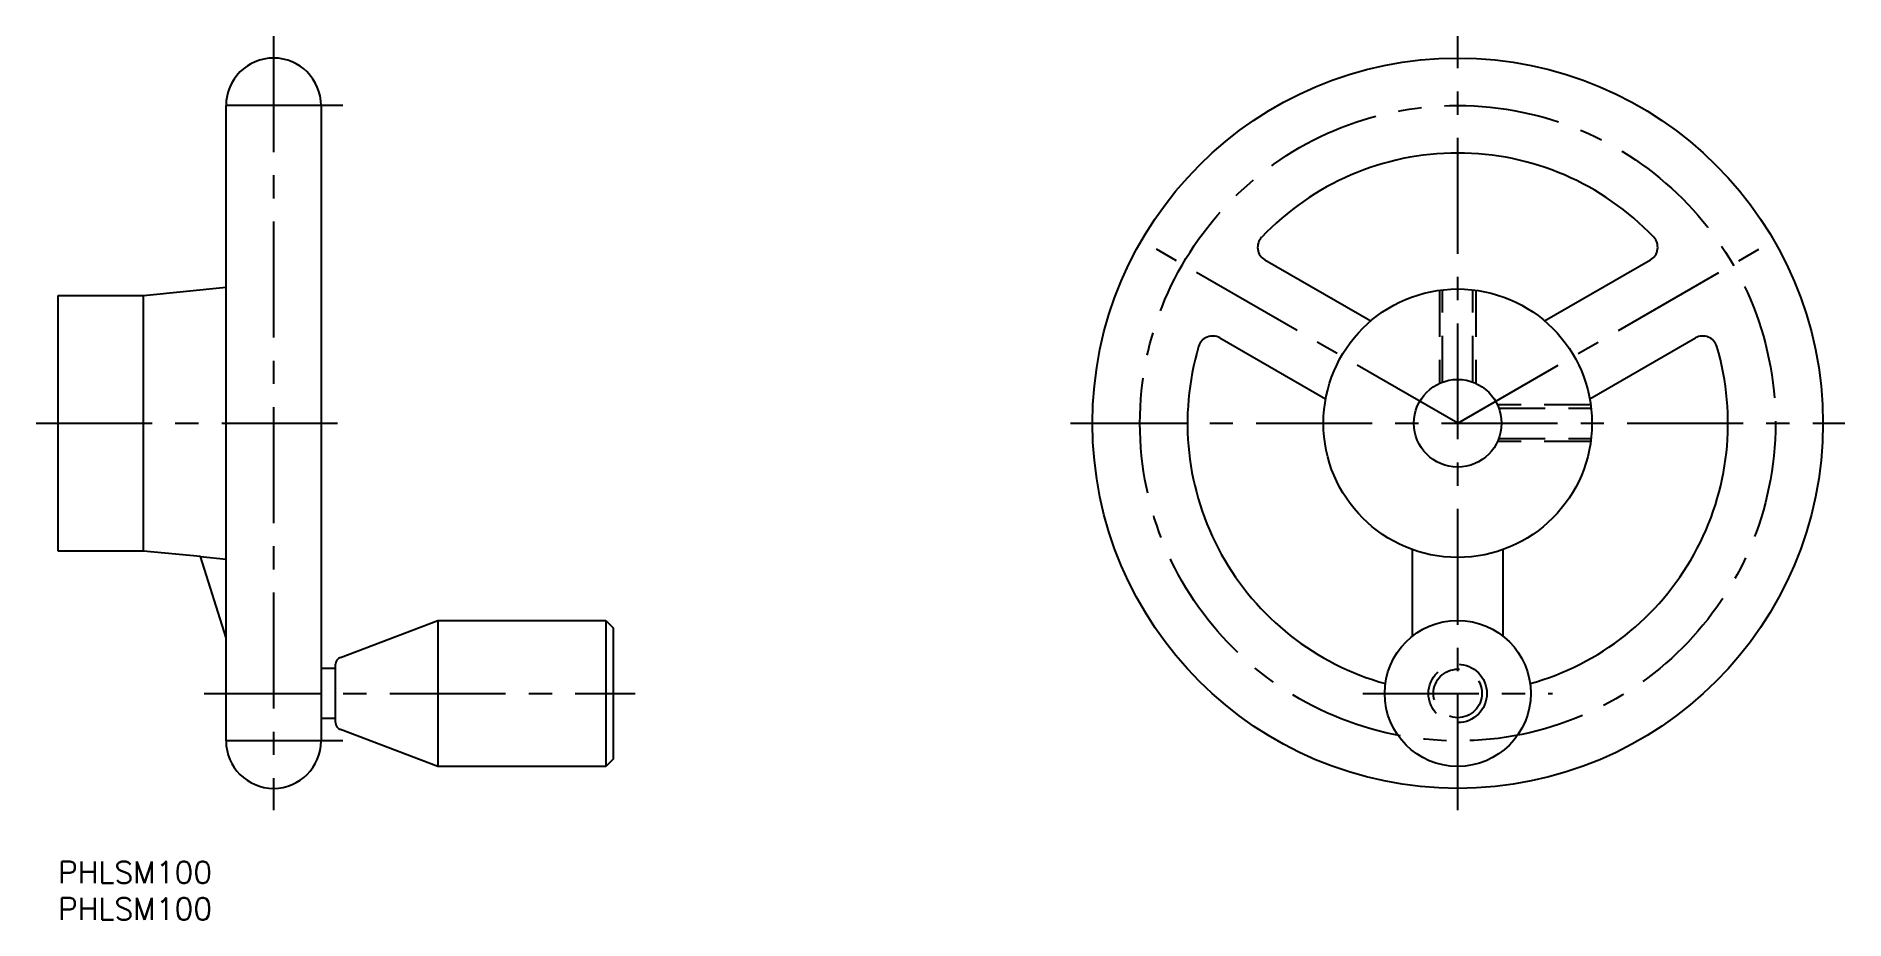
# Model space of a CAD drawing. Extents: x -3 to 245, y -8 to 113.
import ezdxf

# ---------------------------------------------------------------- set-up
doc = ezdxf.new("R2010")
doc.units = 0
doc.header["$LTSCALE"] = 0.5
doc.linetypes.add('CENTER', pattern=[50.8, 31.75, -6.35, 6.35, -6.35])
doc.linetypes.add('DASHED', pattern=[19.05, 12.7, -6.35])
for name, color, linetype in [('MSM_CENTER', 1, 'CENTER'), ('MSM_CONTINUOUS', 7, 'CONTINUOUS'), ('MSM_DASHED', 4, 'DASHED'), ('MSM_PART_NUMBER', 7, 'CONTINUOUS')]:
    doc.layers.add(name, color=color, linetype=linetype)
doc.styles.get("Standard").update_dxf_attribs({"font": 'txt.shx', "height": 3, "bigfont": 'bigfont.shx'})

# ---------------------------------------------------------------- blocks, each defined once
blk = doc.blocks.new('*U2')
at = {"layer": 'MSM_PART_NUMBER'}
blk.add_text('PHLSM100', height=3, dxfattribs=at).set_placement((0, -3))
blk = doc.blocks.new('*U3')
at = {"layer": 'MSM_PART_NUMBER'}
blk.add_text('PHLSM100', height=3, dxfattribs=at).set_placement((0, -8))

msp = doc.modelspace()

# ---------------------------------------------------------------- linework, layer by layer
at = {"layer": 'MSM_CENTER'}
for p, q in [((29.5, 113), (29.5, 7)), ((191.62, 7), (191.62, 113)), ((39, 103.5), (20, 103.5)), ((191.62, 60), (148.32, 85)), ((191.62, 60), (234.92, 85)), ((-3, 60), (39, 60)), ((138.62, 60), (244.62, 60)), ((20, 23), (79, 23)), ((178.62, 23), (204.62, 23)), ((39, 16.5), (20, 16.5))]:
    msp.add_line(p, q, dxfattribs=at)
msp.add_circle((191.62, 60), 43.5, dxfattribs=at)
at = {"layer": 'MSM_CONTINUOUS'}
for p, q in [((23, 16.5), (23, 103.5)), ((36, 103.5), (36, 16.5)), ((165.23, 82.36), (179.72, 74)), ((203.52, 74), (218, 82.36)), ((0, 42.5), (0, 77.5)), ((0, 77.5), (11.7, 77.5)), ((11.7, 77.5), (23, 78.62)), ((11.7, 42.5), (11.7, 77.5)), ((173.54, 63.31), (159.06, 71.67)), ((224.18, 71.67), (209.69, 63.31)), ((11.7, 42.5), (0, 42.5)), ((19.49, 41.74), (11.7, 42.5)), ((185.44, 30.87), (185.44, 42.69)), ((197.79, 42.69), (197.79, 30.87)), ((23, 30.6), (19.49, 41.74)), ((19.49, 41.74), (23, 41.38)), ((38.65, 27.94), (52, 33)), ((52, 33), (52, 13)), ((52, 33), (75, 33)), ((75, 33), (75, 13)), ((75, 33), (76, 32)), ((76, 32), (76, 14)), ((36, 26.44), (38, 26.44)), ((38, 19), (38, 27)), ((38, 19.56), (36, 19.56)), ((52, 13), (38.65, 18.06)), ((75, 13), (52, 13)), ((76, 14), (75, 13))]:
    msp.add_line(p, q, dxfattribs=at)
for centre, radius in [((191.62, 60), 50), ((191.62, 60), 18.38), ((191.62, 60), 6), ((191.62, 23), 10)]:
    msp.add_circle(centre, radius, dxfattribs=at)
for centre, radius, start, end in [((29.5, 103.5), 6.5, 0, 180), ((191.62, 60), 37, 43.5074, 136.4926), ((166.23, 84.1), 2, 136.4926, 240), ((217, 84.1), 2, 300, 43.5074), ((158.06, 69.94), 2, 60, 163.5074), ((225.18, 69.94), 2, 16.4926, 120), ((191.62, 60), 37, 163.5074, 254.4671), ((191.62, 60), 37, 285.5329, 16.4926), ((39, 27), 1, 110.7702, 180), ((39, 19), 1, 180, 249.2298), ((29.5, 16.5), 6.5, 180, 0)]:
    msp.add_arc(centre, radius, start, end, dxfattribs=at)
at = {"layer": 'MSM_DASHED'}
for p, q in [((189.12, 78.2), (189.12, 65.45)), ((189.55, 65.63), (189.55, 78.26)), ((193.69, 65.63), (193.69, 78.26)), ((194.12, 78.2), (194.12, 65.45)), ((209.82, 62.5), (197.07, 62.5)), ((197.25, 62.07), (209.88, 62.07)), ((209.82, 57.5), (197.07, 57.5)), ((197.25, 57.93), (209.88, 57.93))]:
    msp.add_line(p, q, dxfattribs=at)
for radius in [4, 3.32]:
    msp.add_circle((191.62, 23), radius, dxfattribs=at)

# ---------------------------------------------------------------- block references
at = {"layer": 'MSM_CONTINUOUS'}
for name in ['*U2', '*U3']:
    msp.add_blockref(name, (0, 0), dxfattribs=at)

doc.saveas('drawing.dxf')
